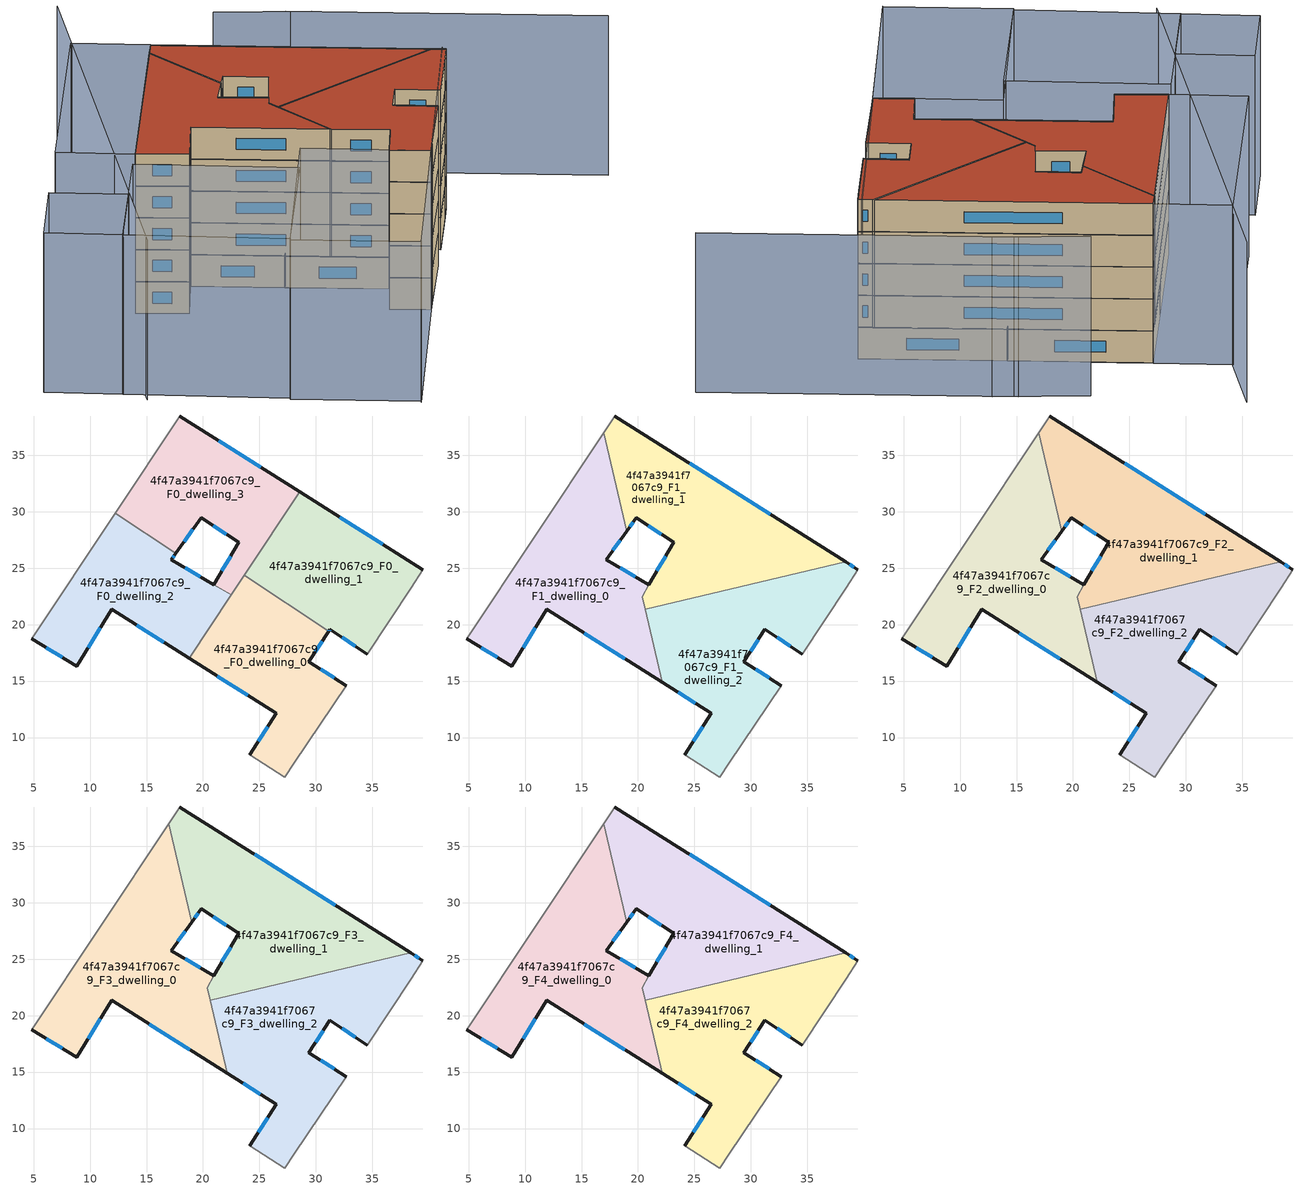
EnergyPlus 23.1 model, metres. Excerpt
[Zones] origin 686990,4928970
4f47a3941f7067c9_F0_dwelling_0
 floor ground (EU_floor_Construction): 28.08,7.77 32.7,14.59 29.38,16.72 31.14,19.41 23.67,24.37 18.78,17.01 26.48,12.15 24.17,8.45 27.26,6.5 z0
 wall outside (EU_wall_Construction): 31.14,19.41 29.38,16.72 32.7,14.59 / 24.17,8.45 26.48,12.15 18.78,17.01 z0:3
 wall adiabatic (EU_wall_Construction): 32.7,14.59 28.08,7.77 27.26,6.5 24.17,8.45 z0:3
 wall to 4f47a3941f7067c9_F0_dwelling_1 (EU_wall_Construction): 23.67,24.37 31.14,19.41 z0:3
 wall to 4f47a3941f7067c9_F0_dwelling_2 (EU_wall_Construction): 18.78,17.01 22.51,22.63 z0:3
 wall to 4f47a3941f7067c9_F0_dwelling_3 (EU_wall_Construction): 22.52,22.64 23.67,24.37 z0:3
 window (EU_Window_Construction): 30.57,18.54 29.95,17.6 / 30.46,16.03 31.62,15.28 / 24.92,9.65 25.73,10.95 / 23.98,13.73 21.28,15.43 z0.98:2.02
4f47a3941f7067c9_F0_dwelling_1
 floor ground (EU_floor_Construction): 34.57,17.4 38.45,23.29 39.49,24.88 28.57,31.77 23.67,24.37 31.14,19.41 31.25,19.58 z0
 wall outside (EU_wall_Construction): 34.57,17.4 31.25,19.58 31.14,19.41 / 28.57,31.77 39.49,24.88 z0:3
 wall adiabatic (EU_wall_Construction): 39.49,24.88 38.45,23.29 34.57,17.4 z0:3
 wall to 4f47a3941f7067c9_F0_dwelling_3 (EU_wall_Construction): 23.67,24.37 28.57,31.77 z0:3
 window (EU_Window_Construction): 33.49,18.11 32.33,18.87 / 31.21,19.53 31.17,19.47 / 32.12,29.53 35.94,27.12 z0.98:2.02
4f47a3941f7067c9_F0_dwelling_2
 floor ground (EU_floor_Construction): 18.78,17.01 22.52,22.64 17.2,25.75 17.59,26.31 12.21,29.88 4.82,18.75 8.84,16.32 11.9,21.36 z0
 wall outside (EU_wall_Construction): 18.78,17.01 11.9,21.36 8.84,16.32 4.82,18.75 / 17.59,26.31 17.2,25.75 20.97,23.54 z0:3
 wall adiabatic (EU_wall_Construction): 4.82,18.75 12.21,29.88 z0:3
 wall to 4f47a3941f7067c9_F0_dwelling_3 (EU_wall_Construction): 12.21,29.88 17.59,26.31 / 20.98,23.54 22.52,22.64 z0:3
 window (EU_Window_Construction): 16.54,18.42 14.14,19.94 / 10.9,19.72 9.83,17.96 / 7.53,17.11 6.13,17.96 / 17.47,26.13 17.33,25.93 / 18.43,25.03 19.75,24.26 z0.98:2.02
4f47a3941f7067c9_F0_dwelling_3
 floor ground (EU_floor_Construction): 22.52,22.64 28.57,31.77 17.93,38.49 12.21,29.88 17.59,26.31 19.84,29.47 23.16,27.29 20.98,23.54 z0
 wall outside (EU_wall_Construction): 20.98,23.54 23.16,27.29 19.84,29.47 17.59,26.31 / 17.93,38.49 28.57,31.77 z0:3
 wall adiabatic (EU_wall_Construction): 12.21,29.88 17.93,38.49 z0:3
 window (EU_Window_Construction): 21.69,24.76 22.45,26.07 / 22.08,28 20.92,28.76 / 19.11,28.44 18.32,27.34 / 21.39,36.3 25.11,33.95 z0.98:2.02
4f47a3941f7067c9_F1_dwelling_0
 floor to 4f47a3941f7067c9_F0_dwelling_2 (EU_floor_Construction): 18.78,17.01 20.91,20.21 20.37,22.49 20.98,23.54 17.2,25.75 17.59,26.31 12.21,29.88 4.82,18.75 8.84,16.32 11.9,21.36 z3
 floor to 4f47a3941f7067c9_F0_dwelling_0 (EU_floor_Construction): 22.16,14.88 20.91,20.21 18.78,17.01 z3
 floor to 4f47a3941f7067c9_F0_dwelling_3 (EU_floor_Construction): 17.59,26.31 19,28.29 16.95,37.02 12.21,29.88 z3
 wall outside (EU_wall_Construction): 22.16,14.88 11.9,21.36 8.84,16.32 4.82,18.75 / 19,28.29 17.2,25.75 20.98,23.54 z3:6
 wall adiabatic (EU_wall_Construction): 4.82,18.75 16.95,37.02 z3:6
 wall to 4f47a3941f7067c9_F1_dwelling_1 (EU_wall_Construction): 16.95,37.02 19,28.29 / 20.98,23.54 20.37,22.49 20.63,21.39 z3:6
 wall to 4f47a3941f7067c9_F1_dwelling_2 (EU_wall_Construction): 20.63,21.39 22.16,14.88 z3:6
 window (EU_Window_Construction): 18.82,16.98 15.24,19.25 / 10.9,19.72 9.83,17.96 / 7.53,17.11 6.13,17.96 / 18.42,27.47 17.79,26.58 / 18.43,25.03 19.75,24.26 z3.98:5.02
4f47a3941f7067c9_F1_dwelling_1
 floor to 4f47a3941f7067c9_F0_dwelling_1 (EU_floor_Construction): 38.4,25.57 28.57,31.77 23.67,24.37 26.19,22.69 z3
 floor to 4f47a3941f7067c9_F0_dwelling_3 (EU_floor_Construction): 22.52,22.64 28.57,31.77 17.93,38.49 16.95,37.02 19,28.29 19.84,29.47 23.16,27.29 20.98,23.54 z3
 floor to 4f47a3941f7067c9_F0_dwelling_0 (EU_floor_Construction): 26.19,22.69 23.67,24.37 21.88,21.68 z3
 floor to 4f47a3941f7067c9_F0_dwelling_2 (EU_floor_Construction): 21.88,21.68 22.51,22.63 20.98,23.53 20.37,22.49 20.63,21.39 z3
 wall outside (EU_wall_Construction): 17.93,38.49 38.4,25.57 / 20.98,23.54 23.16,27.29 19.84,29.47 19,28.29 z3:6
 wall adiabatic (EU_wall_Construction): 16.95,37.02 17.93,38.49 z3:6
 wall to 4f47a3941f7067c9_F1_dwelling_2 (EU_wall_Construction): 38.4,25.57 20.63,21.39 z3:6
 window (EU_Window_Construction): 22.08,28 20.92,28.76 / 19.57,29.09 19.28,28.68 / 24.59,34.29 31.74,29.77 / 21.69,24.76 22.45,26.07 z3.98:5.02
4f47a3941f7067c9_F1_dwelling_2
 floor to 4f47a3941f7067c9_F0_dwelling_0 (EU_floor_Construction): 28.08,7.77 32.7,14.59 29.38,16.72 31.14,19.41 26.19,22.69 21.88,21.68 20.91,20.21 22.16,14.88 26.48,12.15 24.17,8.45 27.26,6.5 z3
 floor to 4f47a3941f7067c9_F0_dwelling_1 (EU_floor_Construction): 34.57,17.4 38.45,23.29 39.49,24.88 38.4,25.57 26.19,22.69 31.14,19.41 31.25,19.58 z3
 floor to 4f47a3941f7067c9_F0_dwelling_2 (EU_floor_Construction): 20.91,20.21 21.88,21.68 20.63,21.39 z3
 wall outside (EU_wall_Construction): 24.17,8.45 26.48,12.15 22.16,14.88 / 38.4,25.57 39.49,24.88 / 34.57,17.4 31.25,19.58 29.38,16.72 32.7,14.59 z3:6
 wall adiabatic (EU_wall_Construction): 32.7,14.59 28.08,7.77 27.26,6.5 24.17,8.45 / 39.49,24.88 38.45,23.29 34.57,17.4 z3:6
 window (EU_Window_Construction): 30.64,18.65 29.99,17.65 / 30.46,16.03 31.62,15.28 / 24.92,9.65 25.73,10.95 / 25.07,13.04 23.56,13.99 / 38.75,25.34 39.13,25.1 / 33.49,18.11 32.33,18.87 z3.98:5.02
4f47a3941f7067c9_F2_dwelling_0
 floor to 4f47a3941f7067c9_F1_dwelling_0 (EU_floor_Construction): 22.16,14.88 20.37,22.49 20.98,23.54 17.2,25.75 19,28.29 16.95,37.02 4.82,18.75 8.84,16.32 11.9,21.36 z6
 wall outside (EU_wall_Construction): 22.16,14.88 11.9,21.36 8.84,16.32 4.82,18.75 / 19,28.29 17.2,25.75 20.98,23.54 z6:9
 wall adiabatic (EU_wall_Construction): 4.82,18.75 16.95,37.02 z6:9
 wall to 4f47a3941f7067c9_F2_dwelling_1 (EU_wall_Construction): 16.95,37.02 19,28.29 / 20.98,23.54 20.37,22.49 20.63,21.39 z6:9
 wall to 4f47a3941f7067c9_F2_dwelling_2 (EU_wall_Construction): 20.63,21.39 22.16,14.88 z6:9
 window (EU_Window_Construction): 18.82,16.98 15.24,19.25 / 10.9,19.72 9.83,17.96 / 7.53,17.11 6.13,17.96 / 18.42,27.47 17.79,26.58 / 18.43,25.03 19.75,24.26 z6.98:8.02
4f47a3941f7067c9_F2_dwelling_1
 floor to 4f47a3941f7067c9_F1_dwelling_1 (EU_floor_Construction): 38.4,25.57 17.93,38.49 16.95,37.02 19,28.29 19.84,29.47 23.16,27.29 20.37,22.49 20.63,21.39 z6
 wall outside (EU_wall_Construction): 17.93,38.49 38.4,25.57 / 20.98,23.54 23.16,27.29 19.84,29.47 19,28.29 z6:9
 wall adiabatic (EU_wall_Construction): 16.95,37.02 17.93,38.49 z6:9
 wall to 4f47a3941f7067c9_F2_dwelling_2 (EU_wall_Construction): 38.4,25.57 20.63,21.39 z6:9
 window (EU_Window_Construction): 22.08,28 20.92,28.76 / 19.57,29.09 19.28,28.68 / 24.59,34.29 31.74,29.77 / 21.69,24.76 22.45,26.07 z6.98:8.02
4f47a3941f7067c9_F2_dwelling_2
 floor to 4f47a3941f7067c9_F1_dwelling_2 (EU_floor_Construction): 32.7,14.59 29.38,16.72 31.25,19.58 34.57,17.4 38.45,23.29 39.49,24.88 38.4,25.57 20.63,21.39 22.16,14.88 26.48,12.15 24.17,8.45 27.26,6.5 28.08,7.77 z6
 wall outside (EU_wall_Construction): 24.17,8.45 26.48,12.15 22.16,14.88 / 38.4,25.57 39.49,24.88 / 34.57,17.4 31.25,19.58 29.38,16.72 32.7,14.59 z6:9
 wall adiabatic (EU_wall_Construction): 32.7,14.59 28.08,7.77 27.26,6.5 24.17,8.45 / 39.49,24.88 38.45,23.29 34.57,17.4 z6:9
 window (EU_Window_Construction): 30.64,18.65 29.99,17.65 / 30.46,16.03 31.62,15.28 / 24.92,9.65 25.73,10.95 / 25.07,13.04 23.56,13.99 / 38.75,25.34 39.13,25.1 / 33.49,18.11 32.33,18.87 z6.98:8.02
4f47a3941f7067c9_F3_dwelling_0
 floor to 4f47a3941f7067c9_F2_dwelling_0 (EU_floor_Construction): 22.16,14.88 20.37,22.49 20.98,23.54 17.2,25.75 19,28.29 16.95,37.02 4.82,18.75 8.84,16.32 11.9,21.36 z9
 wall outside (EU_wall_Construction): 22.16,14.88 11.9,21.36 8.84,16.32 4.82,18.75 / 19,28.29 17.2,25.75 20.98,23.54 z9:12
 wall adiabatic (EU_wall_Construction): 4.82,18.75 16.95,37.02 z9:12
 wall to 4f47a3941f7067c9_F3_dwelling_1 (EU_wall_Construction): 16.95,37.02 19,28.29 / 20.98,23.54 20.37,22.49 20.63,21.39 z9:12
 wall to 4f47a3941f7067c9_F3_dwelling_2 (EU_wall_Construction): 20.63,21.39 22.16,14.88 z9:12
 window (EU_Window_Construction): 18.82,16.98 15.24,19.25 / 10.9,19.72 9.83,17.96 / 7.53,17.11 6.13,17.96 / 18.42,27.47 17.79,26.58 / 18.43,25.03 19.75,24.26 z9.98:11.02
4f47a3941f7067c9_F3_dwelling_1
 floor to 4f47a3941f7067c9_F2_dwelling_1 (EU_floor_Construction): 38.4,25.57 17.93,38.49 16.95,37.02 19,28.29 19.84,29.47 23.16,27.29 20.37,22.49 20.63,21.39 z9
 wall outside (EU_wall_Construction): 17.93,38.49 38.4,25.57 / 20.98,23.54 23.16,27.29 19.84,29.47 19,28.29 z9:12
 wall adiabatic (EU_wall_Construction): 16.95,37.02 17.93,38.49 z9:12
 wall to 4f47a3941f7067c9_F3_dwelling_2 (EU_wall_Construction): 38.4,25.57 20.63,21.39 z9:12
 window (EU_Window_Construction): 22.08,28 20.92,28.76 / 19.57,29.09 19.28,28.68 / 24.59,34.29 31.74,29.77 / 21.69,24.76 22.45,26.07 z9.98:11.02
4f47a3941f7067c9_F3_dwelling_2
 floor to 4f47a3941f7067c9_F2_dwelling_2 (EU_floor_Construction): 32.7,14.59 29.38,16.72 31.25,19.58 34.57,17.4 38.45,23.29 39.49,24.88 38.4,25.57 20.63,21.39 22.16,14.88 26.48,12.15 24.17,8.45 27.26,6.5 28.08,7.77 z9
 wall outside (EU_wall_Construction): 24.17,8.45 26.48,12.15 22.16,14.88 / 38.4,25.57 39.49,24.88 / 34.57,17.4 31.25,19.58 29.38,16.72 32.7,14.59 z9:12
 wall adiabatic (EU_wall_Construction): 32.7,14.59 28.08,7.77 27.26,6.5 24.17,8.45 / 39.49,24.88 38.45,23.29 34.57,17.4 z9:12
 window (EU_Window_Construction): 30.64,18.65 29.99,17.65 / 30.46,16.03 31.62,15.28 / 24.92,9.65 25.73,10.95 / 25.07,13.04 23.56,13.99 / 38.75,25.34 39.13,25.1 / 33.49,18.11 32.33,18.87 z9.98:11.02
4f47a3941f7067c9_F4_dwelling_0
 floor to 4f47a3941f7067c9_F3_dwelling_0 (EU_floor_Construction): 22.16,14.88 20.37,22.49 20.98,23.54 17.2,25.75 19,28.29 16.95,37.02 4.82,18.75 8.84,16.32 11.9,21.36 z12
 wall outside (EU_wall_Construction): 22.16,14.88 11.9,21.36 8.84,16.32 4.82,18.75 / 19,28.29 17.2,25.75 20.98,23.54 z12:15
 wall adiabatic (EU_wall_Construction): 4.82,18.75 16.95,37.02 z12:15
 wall to 4f47a3941f7067c9_F4_dwelling_1 (EU_wall_Construction): 16.95,37.02 19,28.29 / 20.98,23.54 20.37,22.49 20.63,21.39 z12:15
 wall to 4f47a3941f7067c9_F4_dwelling_2 (EU_wall_Construction): 20.63,21.39 22.16,14.88 z12:15
 window (EU_Window_Construction): 18.82,16.98 15.24,19.25 / 10.9,19.72 9.83,17.96 / 7.53,17.11 6.13,17.96 / 18.42,27.47 17.79,26.58 / 18.43,25.03 19.75,24.26 z12.98:14.02
 roof outside (EU_roof_Construction): 16.95,37.02 19,28.29 17.2,25.75 20.98,23.54 20.37,22.49 22.16,14.88 11.9,21.36 8.84,16.32 4.82,18.75 z15
4f47a3941f7067c9_F4_dwelling_1
 floor to 4f47a3941f7067c9_F3_dwelling_1 (EU_floor_Construction): 38.4,25.57 17.93,38.49 16.95,37.02 19,28.29 19.84,29.47 23.16,27.29 20.37,22.49 20.63,21.39 z12
 wall outside (EU_wall_Construction): 17.93,38.49 38.4,25.57 / 20.98,23.54 23.16,27.29 19.84,29.47 19,28.29 z12:15
 wall adiabatic (EU_wall_Construction): 16.95,37.02 17.93,38.49 z12:15
 wall to 4f47a3941f7067c9_F4_dwelling_2 (EU_wall_Construction): 38.4,25.57 20.63,21.39 z12:15
 window (EU_Window_Construction): 22.08,28 20.92,28.76 / 19.57,29.09 19.28,28.68 / 24.59,34.29 31.74,29.77 / 21.69,24.76 22.45,26.07 z12.98:14.02
 roof outside (EU_roof_Construction): 38.4,25.57 20.63,21.39 20.37,22.49 23.16,27.29 19.84,29.47 19,28.29 16.95,37.02 17.93,38.49 z15
4f47a3941f7067c9_F4_dwelling_2
 floor to 4f47a3941f7067c9_F3_dwelling_2 (EU_floor_Construction): 32.7,14.59 29.38,16.72 31.25,19.58 34.57,17.4 38.45,23.29 39.49,24.88 38.4,25.57 20.63,21.39 22.16,14.88 26.48,12.15 24.17,8.45 27.26,6.5 28.08,7.77 z12
 wall outside (EU_wall_Construction): 24.17,8.45 26.48,12.15 22.16,14.88 / 38.4,25.57 39.49,24.88 / 34.57,17.4 31.25,19.58 29.38,16.72 32.7,14.59 z12:15
 wall adiabatic (EU_wall_Construction): 32.7,14.59 28.08,7.77 27.26,6.5 24.17,8.45 / 39.49,24.88 38.45,23.29 34.57,17.4 z12:15
 window (EU_Window_Construction): 30.64,18.65 29.99,17.65 / 30.46,16.03 31.62,15.28 / 24.92,9.65 25.73,10.95 / 25.07,13.04 23.56,13.99 / 38.75,25.34 39.13,25.1 / 33.49,18.11 32.33,18.87 z12.98:14.02
 roof outside (EU_roof_Construction): 39.49,24.88 38.45,23.29 34.57,17.4 31.25,19.58 29.38,16.72 32.7,14.59 28.08,7.77 27.26,6.5 24.17,8.45 26.48,12.15 22.16,14.88 20.63,21.39 38.4,25.57 z15
shading: 16.46,-10.21 39.32,25.29 / 15.23,49.8 -3.67,2.15 / 33.62,37.76 26.17,41.89 / 55.16,23.99 31.65,38.88 / 27.26,6.5 16.53,-10.1 / 16.53,-10.1 7.03,-3.96 / 7.03,-3.96 17.76,12.64 / 17.76,12.64 27.26,6.5 / 15.6,8.99 7.15,-3.78 / 7.15,-3.78 -4.91,4.2 / -4.91,4.2 3.54,16.97 / 3.54,16.97 15.6,8.99 / -0.08,11.5 -4.83,4.25 / -4.83,4.25 -10.58,8.01 / -10.58,8.01 -5.83,15.27 / -5.83,15.27 -0.08,11.5 / 17.93,38.49 4.82,18.75 / 4.82,18.75 -0.93,22.57 / -0.93,22.57 12.18,42.31 / 12.18,42.31 17.93,38.49 z0:15
[Building]
EU S2 Campaign: North Axis=0; Terrain=City; Solar Distribution=FullExterior
[Site:Location]
Bologna: Latitude=44.5; Longitude=11.25; Time Zone=1; Elevation=37
[SizingPeriod:WeatherFileDays]
AnnualSizingPeriod: Begin Month=1; Begin Day of Month=1; End Month=12; End Day of Month=31; Day of Week for Start Day=Monday; Use Weather File Daylight Saving Period=No; Use Weather File Rain and Snow Indicators=No
[MATERIAL]
EU_InternalMass_Material: Roughness=MediumRough; Thickness=0.1; Conductivity=1; Density=1800; Specific Heat=900; Thermal Absorptance=0.9; Solar Absorptance=0.7; Visible Absorptance=0.7
[MATERIAL:NOMASS] Roughness=MediumRough; Thermal Absorptance=0.9; Solar Absorptance=0.7; Visible Absorptance=0.7
Name | Thermal Resistance
EU_wall_NoMass | 0.905828
EU_roof_NoMass | 0.37593
EU_floor_NoMass | 0.67114
[WINDOWMATERIAL:SIMPLEGLAZINGSYSTEM]
EU_Window_SimpleGlazing: UFactor=4.52486; Solar Heat Gain Coefficient=0.85; Visible Transmittance=0.85
[CONSTRUCTION]
EU_wall_Construction: EU_wall_NoMass
EU_roof_Construction: EU_roof_NoMass
EU_floor_Construction: EU_floor_NoMass
EU_InternalMass_Construction: EU_InternalMass_Material
EU_Window_Construction: EU_Window_SimpleGlazing
[ZONE] Type=1; Multiplier=1; Ceiling Height=autocalculate; Floor Area=autocalculate; Part of Total Floor Area=Yes
Name | Volume
4f47a3941f7067c9_F0_dwelling_0 | 347.405
4f47a3941f7067c9_F1_dwelling_0; 4f47a3941f7067c9_F2_dwelling_0; 4f47a3941f7067c9_F3_dwelling_0; 4f47a3941f7067c9_F4_dwelling_0 | 465.3
4f47a3941f7067c9_F0_dwelling_1 | 347.419
4f47a3941f7067c9_F1_dwelling_1 | 461.115
4f47a3941f7067c9_F2_dwelling_1; 4f47a3941f7067c9_F3_dwelling_1; 4f47a3941f7067c9_F4_dwelling_1 | 461.144
4f47a3941f7067c9_F0_dwelling_2 | 345.361
4f47a3941f7067c9_F1_dwelling_2; 4f47a3941f7067c9_F2_dwelling_2; 4f47a3941f7067c9_F3_dwelling_2; 4f47a3941f7067c9_F4_dwelling_2 | 463.212
4f47a3941f7067c9_F0_dwelling_3 | 349.487
[INTERNALMASS] Construction=EU_InternalMass_Construction
Name | Zone or ZoneList | Surface Area
4f47a3941f7067c9_F0_dwelling_0_EU_InternalMass | 4f47a3941f7067c9_F0_dwelling_0 | 115.801
4f47a3941f7067c9_F0_dwelling_1_EU_InternalMass | 4f47a3941f7067c9_F0_dwelling_1 | 115.806
4f47a3941f7067c9_F0_dwelling_2_EU_InternalMass | 4f47a3941f7067c9_F0_dwelling_2 | 115.121
4f47a3941f7067c9_F0_dwelling_3_EU_InternalMass | 4f47a3941f7067c9_F0_dwelling_3 | 116.496
4f47a3941f7067c9_F1_dwelling_0_EU_InternalMass | 4f47a3941f7067c9_F1_dwelling_0 | 155.1
4f47a3941f7067c9_F1_dwelling_1_EU_InternalMass | 4f47a3941f7067c9_F1_dwelling_1 | 153.714
4f47a3941f7067c9_F1_dwelling_2_EU_InternalMass | 4f47a3941f7067c9_F1_dwelling_2 | 154.401
4f47a3941f7067c9_F2_dwelling_0_EU_InternalMass | 4f47a3941f7067c9_F2_dwelling_0 | 155.1
4f47a3941f7067c9_F2_dwelling_1_EU_InternalMass | 4f47a3941f7067c9_F2_dwelling_1 | 153.714
4f47a3941f7067c9_F2_dwelling_2_EU_InternalMass | 4f47a3941f7067c9_F2_dwelling_2 | 154.401
4f47a3941f7067c9_F3_dwelling_0_EU_InternalMass | 4f47a3941f7067c9_F3_dwelling_0 | 155.1
4f47a3941f7067c9_F3_dwelling_1_EU_InternalMass | 4f47a3941f7067c9_F3_dwelling_1 | 153.714
4f47a3941f7067c9_F3_dwelling_2_EU_InternalMass | 4f47a3941f7067c9_F3_dwelling_2 | 154.401
4f47a3941f7067c9_F4_dwelling_0_EU_InternalMass | 4f47a3941f7067c9_F4_dwelling_0 | 155.1
4f47a3941f7067c9_F4_dwelling_1_EU_InternalMass | 4f47a3941f7067c9_F4_dwelling_1 | 153.714
4f47a3941f7067c9_F4_dwelling_2_EU_InternalMass | 4f47a3941f7067c9_F4_dwelling_2 | 154.401
[OTHEREQUIPMENT] Fuel Type=Electricity; Design Level Calculation Method=Watts/Area; Power per Zone Floor Area=1; Fraction Latent=0; Fraction Radiant=0; Fraction Lost=0; Carbon Dioxide Generation Rate=0; EndUse Subcategory=EU_Step8_InternalGains
Name | Zone or ZoneList or Space or SpaceList | Schedule
EU_Step8_InternalGain_4f47a3941f7067c9_F0_dwelling_0_f000 | 4f47a3941f7067c9_F0_dwelling_0 | EU_Step8_GainSchedule_4f47a3941f7067c9_F0_dwelling_0_f000
EU_Step8_InternalGain_4f47a3941f7067c9_F0_dwelling_1_f000 | 4f47a3941f7067c9_F0_dwelling_1 | EU_Step8_GainSchedule_4f47a3941f7067c9_F0_dwelling_1_f000
EU_Step8_InternalGain_4f47a3941f7067c9_F0_dwelling_2_f000 | 4f47a3941f7067c9_F0_dwelling_2 | EU_Step8_GainSchedule_4f47a3941f7067c9_F0_dwelling_2_f000
EU_Step8_InternalGain_4f47a3941f7067c9_F0_dwelling_3_f000 | 4f47a3941f7067c9_F0_dwelling_3 | EU_Step8_GainSchedule_4f47a3941f7067c9_F0_dwelling_3_f000
EU_Step8_InternalGain_4f47a3941f7067c9_F1_dwelling_0_f000 | 4f47a3941f7067c9_F1_dwelling_0 | EU_Step8_GainSchedule_4f47a3941f7067c9_F1_dwelling_0_f000
EU_Step8_InternalGain_4f47a3941f7067c9_F1_dwelling_1_f000 | 4f47a3941f7067c9_F1_dwelling_1 | EU_Step8_GainSchedule_4f47a3941f7067c9_F1_dwelling_1_f000
EU_Step8_InternalGain_4f47a3941f7067c9_F1_dwelling_2_f000 | 4f47a3941f7067c9_F1_dwelling_2 | EU_Step8_GainSchedule_4f47a3941f7067c9_F1_dwelling_2_f000
EU_Step8_InternalGain_4f47a3941f7067c9_F2_dwelling_0_f000 | 4f47a3941f7067c9_F2_dwelling_0 | EU_Step8_GainSchedule_4f47a3941f7067c9_F2_dwelling_0_f000
EU_Step8_InternalGain_4f47a3941f7067c9_F2_dwelling_1_f000 | 4f47a3941f7067c9_F2_dwelling_1 | EU_Step8_GainSchedule_4f47a3941f7067c9_F2_dwelling_1_f000
EU_Step8_InternalGain_4f47a3941f7067c9_F2_dwelling_2_f000 | 4f47a3941f7067c9_F2_dwelling_2 | EU_Step8_GainSchedule_4f47a3941f7067c9_F2_dwelling_2_f000
EU_Step8_InternalGain_4f47a3941f7067c9_F3_dwelling_0_f000 | 4f47a3941f7067c9_F3_dwelling_0 | EU_Step8_GainSchedule_4f47a3941f7067c9_F3_dwelling_0_f000
EU_Step8_InternalGain_4f47a3941f7067c9_F3_dwelling_1_f000 | 4f47a3941f7067c9_F3_dwelling_1 | EU_Step8_GainSchedule_4f47a3941f7067c9_F3_dwelling_1_f000
EU_Step8_InternalGain_4f47a3941f7067c9_F3_dwelling_2_f000 | 4f47a3941f7067c9_F3_dwelling_2 | EU_Step8_GainSchedule_4f47a3941f7067c9_F3_dwelling_2_f000
EU_Step8_InternalGain_4f47a3941f7067c9_F4_dwelling_0_f000 | 4f47a3941f7067c9_F4_dwelling_0 | EU_Step8_GainSchedule_4f47a3941f7067c9_F4_dwelling_0_f000
EU_Step8_InternalGain_4f47a3941f7067c9_F4_dwelling_1_f000 | 4f47a3941f7067c9_F4_dwelling_1 | EU_Step8_GainSchedule_4f47a3941f7067c9_F4_dwelling_1_f000
EU_Step8_InternalGain_4f47a3941f7067c9_F4_dwelling_2_f000 | 4f47a3941f7067c9_F4_dwelling_2 | EU_Step8_GainSchedule_4f47a3941f7067c9_F4_dwelling_2_f000
[ZONEVENTILATION:DESIGNFLOWRATE] Schedule=EU_AlwaysOn; Design Flow Rate Calculation Method=AirChanges/Hour; Air Changes per Hour=0.73129; Ventilation Type=Natural; Fan Pressure Rise=0; Fan Total Efficiency=1; Constant Term Coefficient=1; Temperature Term Coefficient=0; Velocity Term Coefficient=0; Velocity Squared Term Coefficient=0; Minimum Indoor Temperature=-100; Maximum Indoor Temperature=100; Delta Temperature=-100; Minimum Outdoor Temperature=-100; Maximum Outdoor Temperature=100; Maximum Wind Speed=40
Name | Zone or ZoneList or Space or SpaceList
EU_ConstantAir_4f47a3941f7067c9_F0_dwelling_0 | 4f47a3941f7067c9_F0_dwelling_0
EU_ConstantAir_4f47a3941f7067c9_F0_dwelling_1 | 4f47a3941f7067c9_F0_dwelling_1
EU_ConstantAir_4f47a3941f7067c9_F0_dwelling_2 | 4f47a3941f7067c9_F0_dwelling_2
EU_ConstantAir_4f47a3941f7067c9_F0_dwelling_3 | 4f47a3941f7067c9_F0_dwelling_3
EU_ConstantAir_4f47a3941f7067c9_F1_dwelling_0 | 4f47a3941f7067c9_F1_dwelling_0
EU_ConstantAir_4f47a3941f7067c9_F1_dwelling_1 | 4f47a3941f7067c9_F1_dwelling_1
EU_ConstantAir_4f47a3941f7067c9_F1_dwelling_2 | 4f47a3941f7067c9_F1_dwelling_2
EU_ConstantAir_4f47a3941f7067c9_F2_dwelling_0 | 4f47a3941f7067c9_F2_dwelling_0
EU_ConstantAir_4f47a3941f7067c9_F2_dwelling_1 | 4f47a3941f7067c9_F2_dwelling_1
EU_ConstantAir_4f47a3941f7067c9_F2_dwelling_2 | 4f47a3941f7067c9_F2_dwelling_2
EU_ConstantAir_4f47a3941f7067c9_F3_dwelling_0 | 4f47a3941f7067c9_F3_dwelling_0
EU_ConstantAir_4f47a3941f7067c9_F3_dwelling_1 | 4f47a3941f7067c9_F3_dwelling_1
EU_ConstantAir_4f47a3941f7067c9_F3_dwelling_2 | 4f47a3941f7067c9_F3_dwelling_2
EU_ConstantAir_4f47a3941f7067c9_F4_dwelling_0 | 4f47a3941f7067c9_F4_dwelling_0
EU_ConstantAir_4f47a3941f7067c9_F4_dwelling_1 | 4f47a3941f7067c9_F4_dwelling_1
EU_ConstantAir_4f47a3941f7067c9_F4_dwelling_2 | 4f47a3941f7067c9_F4_dwelling_2
[HVACTEMPLATE:THERMOSTAT] Constant Heating Setpoint=20; Constant Cooling Setpoint=50
EU_HeatOnly_4f47a3941f7067c9_F0_dwelling_0; EU_HeatOnly_4f47a3941f7067c9_F0_dwelling_1; EU_HeatOnly_4f47a3941f7067c9_F0_dwelling_2; EU_HeatOnly_4f47a3941f7067c9_F0_dwelling_3; EU_HeatOnly_4f47a3941f7067c9_F1_dwelling_0; EU_HeatOnly_4f47a3941f7067c9_F1_dwelling_1; EU_HeatOnly_4f47a3941f7067c9_F1_dwelling_2; EU_HeatOnly_4f47a3941f7067c9_F2_dwelling_0; EU_HeatOnly_4f47a3941f7067c9_F2_dwelling_1; EU_HeatOnly_4f47a3941f7067c9_F2_dwelling_2; EU_HeatOnly_4f47a3941f7067c9_F3_dwelling_0; EU_HeatOnly_4f47a3941f7067c9_F3_dwelling_1; EU_HeatOnly_4f47a3941f7067c9_F3_dwelling_2; EU_HeatOnly_4f47a3941f7067c9_F4_dwelling_0; EU_HeatOnly_4f47a3941f7067c9_F4_dwelling_1; EU_HeatOnly_4f47a3941f7067c9_F4_dwelling_2
[HVACTEMPLATE:ZONE:IDEALLOADSAIRSYSTEM] System Availability Schedule=EU_AlwaysOn; Maximum Heating Supply Air Temperature=50; Minimum Cooling Supply Air Temperature=13; Maximum Heating Supply Air Humidity Ratio=0.0156; Minimum Cooling Supply Air Humidity Ratio=0.0077; Heating Limit=NoLimit; Cooling Limit=NoLimit; Heating Availability Schedule=EU_AlwaysOn; Cooling Availability Schedule=EU_CoolingOff; Dehumidification Control Type=ConstantSensibleHeatRatio; Cooling Sensible Heat Ratio=0.7; Dehumidification Setpoint=60; Humidification Control Type=None; Humidification Setpoint=30; Outdoor Air Method=None; Outdoor Air Flow Rate per Person=0.00944; Outdoor Air Flow Rate per Zone Floor Area=0; Outdoor Air Flow Rate per Zone=0; Demand Controlled Ventilation Type=None; Outdoor Air Economizer Type=NoEconomizer; Heat Recovery Type=None; Sensible Heat Recovery Effectiveness=0.7; Latent Heat Recovery Effectiveness=0.65
Name | Template Thermostat
4f47a3941f7067c9_F0_dwelling_0 | EU_HeatOnly_4f47a3941f7067c9_F0_dwelling_0
4f47a3941f7067c9_F0_dwelling_1 | EU_HeatOnly_4f47a3941f7067c9_F0_dwelling_1
4f47a3941f7067c9_F0_dwelling_2 | EU_HeatOnly_4f47a3941f7067c9_F0_dwelling_2
4f47a3941f7067c9_F0_dwelling_3 | EU_HeatOnly_4f47a3941f7067c9_F0_dwelling_3
4f47a3941f7067c9_F1_dwelling_0 | EU_HeatOnly_4f47a3941f7067c9_F1_dwelling_0
4f47a3941f7067c9_F1_dwelling_1 | EU_HeatOnly_4f47a3941f7067c9_F1_dwelling_1
4f47a3941f7067c9_F1_dwelling_2 | EU_HeatOnly_4f47a3941f7067c9_F1_dwelling_2
4f47a3941f7067c9_F2_dwelling_0 | EU_HeatOnly_4f47a3941f7067c9_F2_dwelling_0
4f47a3941f7067c9_F2_dwelling_1 | EU_HeatOnly_4f47a3941f7067c9_F2_dwelling_1
4f47a3941f7067c9_F2_dwelling_2 | EU_HeatOnly_4f47a3941f7067c9_F2_dwelling_2
4f47a3941f7067c9_F3_dwelling_0 | EU_HeatOnly_4f47a3941f7067c9_F3_dwelling_0
4f47a3941f7067c9_F3_dwelling_1 | EU_HeatOnly_4f47a3941f7067c9_F3_dwelling_1
4f47a3941f7067c9_F3_dwelling_2 | EU_HeatOnly_4f47a3941f7067c9_F3_dwelling_2
4f47a3941f7067c9_F4_dwelling_0 | EU_HeatOnly_4f47a3941f7067c9_F4_dwelling_0
4f47a3941f7067c9_F4_dwelling_1 | EU_HeatOnly_4f47a3941f7067c9_F4_dwelling_1
4f47a3941f7067c9_F4_dwelling_2 | EU_HeatOnly_4f47a3941f7067c9_F4_dwelling_2
[SIZING:ZONE] Zone Cooling Design Supply Air Temperature Input Method=SupplyAirTemperature; Zone Cooling Design Supply Air Temperature=13; Zone Heating Design Supply Air Temperature Input Method=SupplyAirTemperature; Zone Heating Design Supply Air Temperature=50; Zone Cooling Design Supply Air Humidity Ratio=0.008; Zone Heating Design Supply Air Humidity Ratio=0.008; Cooling Design Air Flow Method=DesignDay; Cooling Design Air Flow Rate=0; Cooling Minimum Air Flow per Zone Floor Area=0.000762; Cooling Minimum Air Flow=0; Cooling Minimum Air Flow Fraction=0.2; Heating Design Air Flow Method=DesignDay; Heating Design Air Flow Rate=0; Heating Maximum Air Flow per Zone Floor Area=0.002032; Heating Maximum Air Flow=0.141576; Heating Maximum Air Flow Fraction=0.3; Account for Dedicated Outdoor Air System=No; Dedicated Outdoor Air System Control Strategy=NeutralSupplyAir; Dedicated Outdoor Air Low Setpoint Temperature for Design=autosize; Dedicated Outdoor Air High Setpoint Temperature for Design=autosize; Zone Load Sizing Method=Sensible Load Only No Latent Load; Zone Latent Cooling Design Supply Air Humidity Ratio Input Method=HumidityRatioDifference; Zone Cooling Design Supply Air Humidity Ratio Difference=0.005; Zone Latent Heating Design Supply Air Humidity Ratio Input Method=HumidityRatioDifference; Zone Humidification Design Supply Air Humidity Ratio Difference=0.005
4f47a3941f7067c9_F0_dwelling_0; 4f47a3941f7067c9_F0_dwelling_1; 4f47a3941f7067c9_F0_dwelling_2; 4f47a3941f7067c9_F0_dwelling_3; 4f47a3941f7067c9_F1_dwelling_0; 4f47a3941f7067c9_F1_dwelling_1; 4f47a3941f7067c9_F1_dwelling_2; 4f47a3941f7067c9_F2_dwelling_0; 4f47a3941f7067c9_F2_dwelling_1; 4f47a3941f7067c9_F2_dwelling_2; 4f47a3941f7067c9_F3_dwelling_0; 4f47a3941f7067c9_F3_dwelling_1; 4f47a3941f7067c9_F3_dwelling_2; 4f47a3941f7067c9_F4_dwelling_0; 4f47a3941f7067c9_F4_dwelling_1; 4f47a3941f7067c9_F4_dwelling_2
[SCHEDULE:CONSTANT]
Name | Hourly Value
EU_AlwaysOn | 1
EU_CoolingOff | 0
[SCHEDULE:FILE] Column Number=1; Rows to Skip at Top=0; Number of Hours of Data=8760; Column Separator=Comma; Interpolate to Timestep=No; Minutes per Item=60; Adjust Schedule for Daylight Savings=Yes
Name | File
EU_Step8_GainSchedule_4f47a3941f7067c9_F0_dwelling_0_f000 | ../../schedules/4f47a3941f7067c9/4f47a3941f7067c9_F0_dwelling_0_f000_gain.csv
EU_Step8_GainSchedule_4f47a3941f7067c9_F0_dwelling_1_f000 | ../../schedules/4f47a3941f7067c9/4f47a3941f7067c9_F0_dwelling_1_f000_gain.csv
EU_Step8_GainSchedule_4f47a3941f7067c9_F0_dwelling_2_f000 | ../../schedules/4f47a3941f7067c9/4f47a3941f7067c9_F0_dwelling_2_f000_gain.csv
EU_Step8_GainSchedule_4f47a3941f7067c9_F0_dwelling_3_f000 | ../../schedules/4f47a3941f7067c9/4f47a3941f7067c9_F0_dwelling_3_f000_gain.csv
EU_Step8_GainSchedule_4f47a3941f7067c9_F1_dwelling_0_f000 | ../../schedules/4f47a3941f7067c9/4f47a3941f7067c9_F1_dwelling_0_f000_gain.csv
EU_Step8_GainSchedule_4f47a3941f7067c9_F1_dwelling_1_f000 | ../../schedules/4f47a3941f7067c9/4f47a3941f7067c9_F1_dwelling_1_f000_gain.csv
EU_Step8_GainSchedule_4f47a3941f7067c9_F1_dwelling_2_f000 | ../../schedules/4f47a3941f7067c9/4f47a3941f7067c9_F1_dwelling_2_f000_gain.csv
EU_Step8_GainSchedule_4f47a3941f7067c9_F2_dwelling_0_f000 | ../../schedules/4f47a3941f7067c9/4f47a3941f7067c9_F2_dwelling_0_f000_gain.csv
EU_Step8_GainSchedule_4f47a3941f7067c9_F2_dwelling_1_f000 | ../../schedules/4f47a3941f7067c9/4f47a3941f7067c9_F2_dwelling_1_f000_gain.csv
EU_Step8_GainSchedule_4f47a3941f7067c9_F2_dwelling_2_f000 | ../../schedules/4f47a3941f7067c9/4f47a3941f7067c9_F2_dwelling_2_f000_gain.csv
EU_Step8_GainSchedule_4f47a3941f7067c9_F3_dwelling_0_f000 | ../../schedules/4f47a3941f7067c9/4f47a3941f7067c9_F3_dwelling_0_f000_gain.csv
EU_Step8_GainSchedule_4f47a3941f7067c9_F3_dwelling_1_f000 | ../../schedules/4f47a3941f7067c9/4f47a3941f7067c9_F3_dwelling_1_f000_gain.csv
EU_Step8_GainSchedule_4f47a3941f7067c9_F3_dwelling_2_f000 | ../../schedules/4f47a3941f7067c9/4f47a3941f7067c9_F3_dwelling_2_f000_gain.csv
EU_Step8_GainSchedule_4f47a3941f7067c9_F4_dwelling_0_f000 | ../../schedules/4f47a3941f7067c9/4f47a3941f7067c9_F4_dwelling_0_f000_gain.csv
EU_Step8_GainSchedule_4f47a3941f7067c9_F4_dwelling_1_f000 | ../../schedules/4f47a3941f7067c9/4f47a3941f7067c9_F4_dwelling_1_f000_gain.csv
EU_Step8_GainSchedule_4f47a3941f7067c9_F4_dwelling_2_f000 | ../../schedules/4f47a3941f7067c9/4f47a3941f7067c9_F4_dwelling_2_f000_gain.csv
